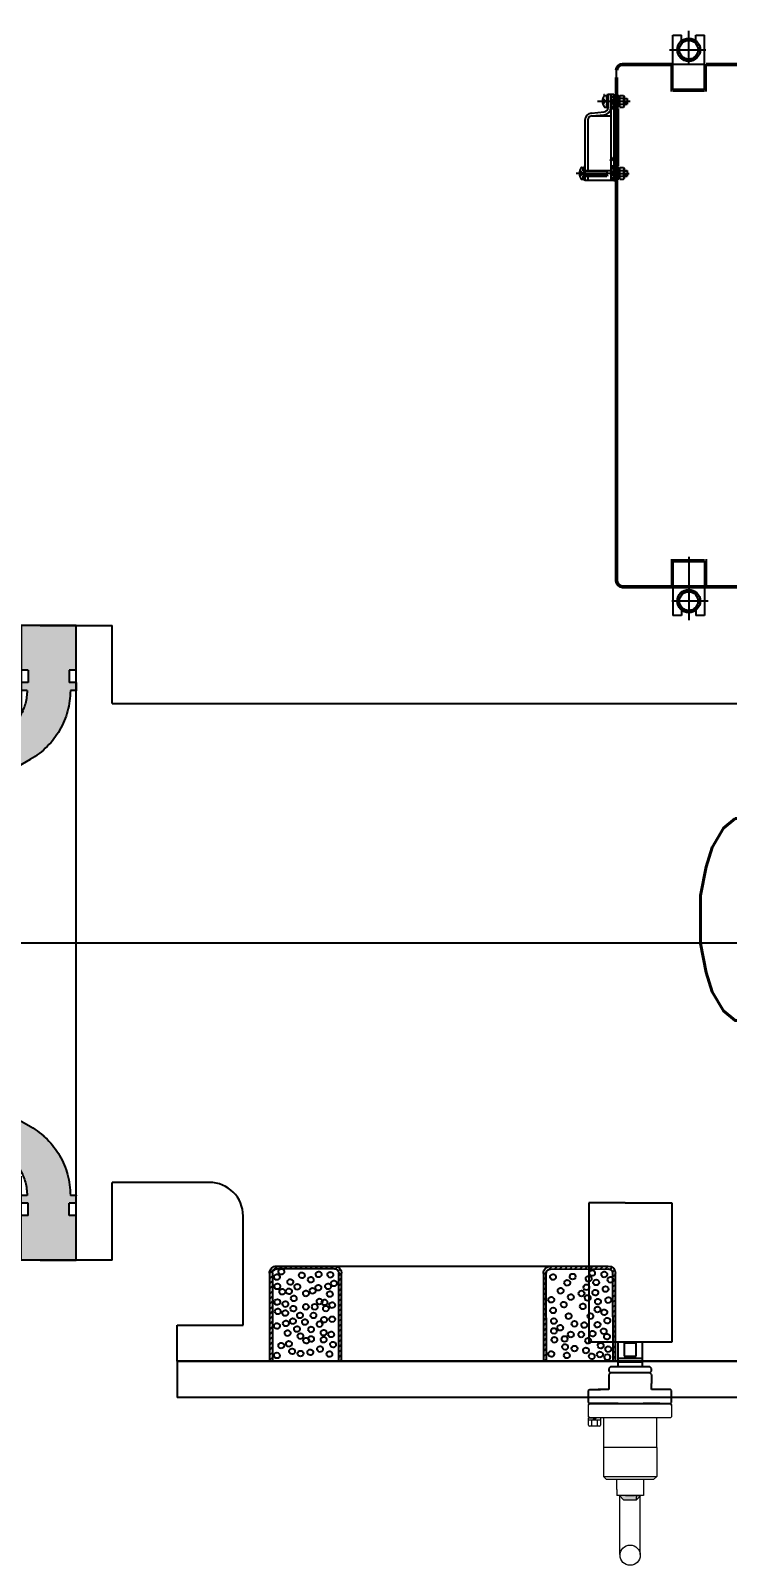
# Model space of a CAD drawing. Extents: x -61205 to 26665, y -81742 to 98141.
# Drawn here: x -39085 to -38602, y 13514 to 14577 of the extents above; entities that cross this region are included whole.
import ezdxf

# ---------------------------------------------------------------- set-up
doc = ezdxf.new("R2010")
doc.units = 0
doc.header["$LTSCALE"] = 1000
doc.header["$MEASUREMENT"] = 0
for name, pattern in [('AM_ISO02W050x2', [3.75, 3, -0.75]), ('AM_ISO08W050x2', [9, 6, -0.75, 1.5, -0.75]), ('F', [0.75, 0.5, -0.25]), ('G', [2, 1.25, -0.25, 0.25, -0.25])]:
    doc.linetypes.add(name, pattern=pattern)
for name, color, linetype in [('01', 7, 'CONTINUOUS'), ('02', 1, 'CONTINUOUS'), ('04', 2, 'F'), ('05', 4, 'G'), ('08', 1, 'CONTINUOUS'), ('11', 6, 'CONTINUOUS')]:
    doc.layers.add(name, color=color, linetype=linetype)
for name, color, linetype, lineweight in [('AM_0N', 7, 'CONTINUOUS', 50), ('AM_4N', 3, 'CONTINUOUS', 25), ('AM_INV', 253, 'CONTINUOUS', 0)]:
    doc.layers.add(name, color=color, linetype=linetype, lineweight=lineweight)
doc.styles.add('intecad', font='geditxt.shx', dxfattribs={"width": 0.667, "bigfont": 'hzfs_1.shx'})

# ---------------------------------------------------------------- blocks, each defined once
blk = doc.blocks.new('dddddd')
at = {"layer": '02'}
for p, q in [((-66.1, 114.7), (-60.9, 119.9)), ((-61.1, 119.9), (-0.1, 120)), ((-61.1, 117.9), (-0.1, 118)), ((-59.4, 117.9), (-57.8, 119.5)), ((-57.8, 119.5), (-57.4, 119.9)), ((-55.8, 117.9), (-53.8, 119.9)), ((-52.3, 117.9), (-50.3, 119.9)), ((-48.7, 117.9), (-46.7, 119.9)), ((-45.2, 117.9), (-43.2, 119.9)), ((-41.7, 117.9), (-39.7, 119.9)), ((-38.1, 117.9), (-36.1, 120)), ((-34.6, 118), (-32.6, 120)), ((-31.1, 118), (-29.9, 119.2)), ((-29.9, 119.2), (-29.1, 120)), ((-27.6, 118), (-25.5, 120)), ((-24, 118), (-22, 120)), ((-20.5, 118), (-18.5, 120)), ((-16.9, 118), (-14.9, 120)), ((-13.4, 118), (-11.4, 120)), ((-9.9, 118), (-7.9, 120)), ((-6.3, 118), (-4.3, 120)), ((-2.8, 118), (-0.8, 120)), ((-0.1, 120), (0.1, -120)), ((-66.1, 114.9), (-65.9, -115)), ((-66.1, 111.2), (-65.6, 111.7)), ((-66.1, 107.7), (-64.1, 109.7)), ((-65.6, 111.7), (-64.1, 113.2)), ((-64.1, 74.9), (-64.1, 114.9)), ((-66.1, 104.1), (-64.1, 106.1)), ((-66.1, 100.6), (-64.1, 102.6)), ((-66.1, 97.1), (-64.1, 99.1)), ((-66.1, 93.5), (-64.7, 94.9)), ((-66.1, 90), (-64.1, 92)), ((-66.1, 86.4), (-64.1, 88.5)), ((-64.7, 94.9), (-64.1, 95.5)), ((-66.1, 82.9), (-64.1, 84.9)), ((-66.1, 79.4), (-64.1, 81.4)), ((-66.1, 75.8), (-64.3, 77.6)), ((-64.3, 77.6), (-64.1, 77.8)), ((-65.6, 72.8), (-64, 74.4)), ((-64, 70.9), (-62.5, 72.3)), ((-61.3, 69.9), (-59.4, 71.9)), ((-0.1, 72), (-61.1, 71.9)), ((-0.1, 70), (-61.1, 69.9)), ((-57.8, 69.9), (-55.8, 71.9)), ((-54.3, 69.9), (-52.3, 71.9)), ((-50.7, 69.9), (-48.7, 71.9)), ((-47.2, 69.9), (-45.2, 71.9)), ((-43.7, 69.9), (-41.7, 71.9)), ((-40.1, 69.9), (-38.1, 71.9)), ((-36.6, 70), (-34.6, 72)), ((-33.1, 70), (-31.1, 72)), ((-29.5, 70), (-27.6, 72)), ((-26, 70), (-24, 72)), ((-22.5, 70), (-20.5, 72)), ((-18.9, 70), (-16.9, 72)), ((-15.4, 70), (-13.4, 72)), ((-11.9, 70), (-9.9, 72)), ((-8.3, 70), (-6.3, 72)), ((-4.8, 70), (-2.8, 72)), ((-1.3, 70), (-0.1, 71.2)), ((-65.9, -76.2), (-63.7, -74)), ((-62, -72.2), (-59.8, -70)), ((-60.9, -70), (0.1, -70)), ((0.1, -72), (-60.9, -72)), ((-58.3, -72), (-56.3, -70)), ((-54.7, -72), (-52.7, -70)), ((-51.2, -72), (-49.2, -70)), ((-47.7, -72), (-45.7, -70)), ((-44.1, -72), (-42.1, -70)), ((-40.6, -72), (-38.6, -70)), ((-37.1, -72), (-35.1, -70)), ((-33.5, -72), (-31.5, -70)), ((-30, -72), (-28, -70)), ((-26.5, -72), (-24.5, -70)), ((-22.9, -72), (-20.9, -70)), ((-19.4, -72), (-17.4, -70)), ((-15.9, -72), (-13.8, -70)), ((-12.3, -72), (-10.3, -70)), ((-8.8, -72), (-6.8, -70)), ((-5.2, -72), (-3.3, -70)), ((-1.7, -72), (0.1, -70.2)), ((-65.9, -79.7), (-63.9, -77.7)), ((-65.9, -83.2), (-63.9, -81.2)), ((-65.9, -86.8), (-63.9, -84.8)), ((-63.9, -75), (-63.9, -115)), ((-65.9, -90.3), (-63.9, -88.3)), ((-65.9, -93.8), (-63.9, -91.8)), ((-65.9, -97.4), (-63.9, -95.4)), ((-65.9, -100.9), (-63.9, -98.9)), ((-65.9, -104.5), (-63.9, -102.4)), ((-65.9, -108), (-63.9, -106)), ((-65.9, -111.5), (-63.9, -109.5)), ((-65.9, -115), (-63.9, -113.1)), ((-65.1, -117.8), (-63.6, -116.3)), ((-63.2, -119.5), (-61.7, -117.9)), ((-60.9, -118), (0.1, -118)), ((0.1, -120), (-60.9, -120)), ((-60.3, -120), (-58.3, -118)), ((-56.7, -120), (-54.7, -118)), ((-53.2, -120), (-51.2, -118)), ((-49.7, -120), (-47.7, -118)), ((-46.1, -120), (-44.1, -118)), ((-42.6, -120), (-40.6, -118)), ((-39.1, -120), (-37.1, -118)), ((-35.5, -120), (-33.5, -118)), ((-32, -120), (-30, -118)), ((-28.5, -120), (-26.5, -118)), ((-24.9, -120), (-22.9, -118)), ((-21.4, -120), (-19.4, -118)), ((-17.9, -120), (-15.9, -118)), ((-14.3, -120), (-12.3, -118)), ((-10.8, -120), (-8.8, -118)), ((-7.2, -120), (-5.2, -118)), ((-3.7, -120), (-1.7, -118)), ((-0.2, -120), (0.1, -119.7))]:
    blk.add_line(p, q, dxfattribs=at)
for centre, radius, start, end in [((-61.1, 114.9), 5, 89.89, 180.0487), ((-61.1, 114.9), 3, 89.8167, 180.0812), ((-62.2, 111.7), 2, 89.4822, 0.0486), ((-62.2, 111.7), 2, 0.0486, 89.4822), ((-58.5, 114.8), 2, 89.5722, 0.0486), ((-58.5, 114.8), 2, 0.0486, 89.5722), ((-55.1, 105.5), 2, 89.537, 0.0486), ((-55.1, 105.5), 2, 0.0486, 89.537), ((-52, 114.5), 2, 90.0486, 0.0486), ((-52, 114.5), 2, 0.0486, 90.0486), ((-48.6, 106.5), 2, 90.0486, 0.0486), ((-48.3, 111.1), 2, 90.0486, 0.0486), ((-48.6, 106.5), 2, 0.0486, 90.0486), ((-48.3, 111.1), 2, 0.0486, 90.0486), ((-41.2, 114.5), 2, 90.0488, 359.7881), ((-39.7, 108.9), 2, 90.1531, 0.1985), ((-41.2, 114.5), 2, 359.7881, 90.0488), ((-39.7, 108.9), 2, 0.1985, 90.1531), ((-34.7, 114.2), 2, 90.0486, 0.0486), ((-33.5, 109), 2, 90.0486, 0.0486), ((-34.7, 114.2), 2, 0.0486, 90.0486), ((-33.5, 109), 2, 0.0486, 90.0486), ((-26.4, 108.6), 2, 90.0486, 0.0486), ((-24.6, 114.8), 2, 90.0486, 0.0486), ((-26.4, 108.6), 2, 0.0486, 90.0486), ((-24.6, 114.8), 2, 0.0486, 90.0486), ((-19.6, 107.4), 2, 90.0486, 0.0486), ((-19.6, 107.4), 2, 0.0486, 90.0486), ((-12.2, 106.5), 2, 89.5218, 0.0486), ((-11, 111.8), 2, 89.8077, 0.0486), ((-12.2, 106.5), 2, 0.0486, 89.5218), ((-11, 111.8), 2, 0.0486, 89.8077), ((-4.2, 114.8), 2, 90.0489, 359.5539), ((-4.2, 114.8), 2, 359.5539, 90.0489), ((-59.7, 97.5), 2, 90.0486, 0.0486), ((-59.7, 97.5), 2, 0.0486, 90.0486), ((-51.7, 100.6), 2, 90.0486, 0.1261), ((-51.7, 100.6), 2, 0.1261, 90.0486), ((-47.1, 94.7), 2, 90.0485, 0.0486), ((-47.1, 94.7), 2, 0.0486, 90.0485), ((-43.7, 103.1), 2, 90.0486, 0.0486), ((-43.7, 103.1), 2, 0.0486, 90.0486), ((-37.8, 94.7), 2, 90.0488, 359.8237), ((-36.6, 103.4), 2, 90.0486, 0.0486), ((-37.8, 94.7), 2, 359.8237, 90.0488), ((-36.6, 103.4), 2, 0.0486, 90.0486), ((-31.9, 98.8), 2, 90.0486, 0.0486), ((-31.9, 98.8), 2, 0.0486, 90.0486), ((-27.9, 103.7), 2, 90.0485, 0.0486), ((-27.3, 95.4), 2, 90.0486, 0.0486), ((-27.9, 103.7), 2, 0.0486, 90.0485), ((-27.3, 95.4), 2, 0.0486, 90.0486), ((-22.4, 100.9), 2, 90.0486, 0.0486), ((-22.4, 100.9), 2, 0.0486, 90.0486), ((-17.5, 98.5), 2, 90.0486, 0.0486), ((-17.5, 98.5), 2, 0.0486, 90.0486), ((-14.4, 94.5), 2, 90.0486, 0.0486), ((-14.4, 94.5), 2, 0.0486, 90.0486), ((-7, 104.3), 2, 90.0486, 0.0486), ((-5.4, 98.5), 2, 90.2986, 359.7563), ((-7, 104.3), 2, 0.0486, 90.0486), ((-5.4, 98.5), 2, 359.7563, 90.2986), ((-60.3, 85.8), 2, 90.0486, 0.0486), ((-60.3, 85.8), 2, 0.0486, 90.0486), ((-56.6, 91.3), 2, 90.0486, 0.0486), ((-56.6, 91.3), 2, 0.0486, 90.0486), ((-51.1, 86.1), 2, 90.0486, 0.0486), ((-51.1, 86.1), 2, 0.0486, 90.0486), ((-48.9, 90.1), 2, 90.0485, 0.0486), ((-48.9, 90.1), 2, 0.0486, 90.0485), ((-41.5, 85.2), 2, 90.0485, 0.0486), ((-41.5, 85.2), 2, 0.0486, 90.0485), ((-37.8, 88.6), 2, 90.1987, 0.0487), ((-37.8, 88.6), 2, 0.0487, 90.1987), ((-31.9, 89.5), 2, 90.2737, 0.0488), ((-31.9, 89.5), 2, 0.0488, 90.2737), ((-25.8, 85.2), 2, 90.0489, 359.6663), ((-25.8, 85.2), 2, 359.6663, 90.0489), ((-22.1, 91.1), 2, 90.0485, 0.206), ((-22.1, 91.1), 2, 0.206, 90.0485), ((-15.6, 91.1), 2, 90.0485, 0.0486), ((-15.6, 91.1), 2, 0.0486, 90.0485), ((-8.5, 84.9), 2, 90.0485, 0.0486), ((-8.5, 84.9), 2, 0.0486, 90.0485), ((-6.3, 91.7), 2, 90.0486, 0.0486), ((-6.3, 91.7), 2, 0.0486, 90.0486), ((-61.1, 74.9), 5, 180.0486, 270.0486), ((-61.1, 74.9), 3, 180.081, 270.081), ((-60, 77.7), 2, 90.0486, 0.0486), ((-60, 77.7), 2, 0.0486, 90.0486), ((-54.1, 75.3), 2, 90.0486, 0.0486), ((-54.1, 75.3), 2, 0.0486, 90.0486), ((-52, 79.3), 2, 90.0486, 0.0486), ((-52, 79.3), 2, 0.0486, 90.0486), ((-46.7, 78.1), 2, 90.0486, 0.0486), ((-46.7, 78.1), 2, 0.0486, 90.0486), ((-40.9, 81.8), 2, 90.0486, 0.0486), ((-39, 76.5), 2, 90.0486, 0.0486), ((-40.9, 81.8), 2, 0.0486, 90.0486), ((-39, 76.5), 2, 0.0486, 90.0486), ((-36.6, 80.8), 2, 90.5964, 0.0491), ((-36.6, 80.8), 2, 0.0491, 90.5964), ((-29.2, 76.5), 2, 90.0488, 359.8087), ((-28.9, 82.1), 2, 90.0486, 0.0486), ((-29.2, 76.5), 2, 359.8087, 90.0488), ((-28.9, 82.1), 2, 0.0486, 90.0486), ((-19.9, 82.4), 2, 90.0485, 0.1685), ((-18.7, 77.2), 2, 90.0486, 0.0486), ((-19.9, 82.4), 2, 0.1685, 90.0485), ((-18.7, 77.2), 2, 0.0486, 90.0486), ((-15, 82.4), 2, 90.0486, 0.0486), ((-15, 82.4), 2, 0.0486, 90.0486), ((-11.6, 75.9), 2, 90.0486, 0.0486), ((-11.6, 75.9), 2, 0.0486, 90.0486), ((-5.1, 78.4), 2, 90.0485, 0.0486), ((-5.1, 78.4), 2, 0.0486, 90.0485), ((-60.9, -75), 5, 90.0486, 180.0486), ((-60.9, -75), 3, 90.081, 180.081), ((-42.6, -75.4), 2, 90.0486, 0.0486), ((-42.6, -75.4), 2, 0.0486, 90.0486), ((-5, -75.4), 2, 90.0486, 0.0486), ((-5, -75.4), 2, 0.0486, 90.0486), ((-58.3, -76.7), 2, 89.6753, 0.0486), ((-58.3, -76.7), 2, 0.0486, 89.6753), ((-54.3, -86.5), 2, 90.0486, 0.0486), ((-54.3, -86.5), 2, 0.0486, 90.0486), ((-48.8, -81.9), 2, 89.6836, 0.0486), ((-48.8, -81.9), 2, 0.0486, 89.6836), ((-39.2, -84.1), 2, 90.0486, 0.0486), ((-39.2, -84.1), 2, 0.0486, 90.0486), ((-35.2, -76.7), 2, 90.1139, 359.4864), ((-35.2, -76.7), 2, 359.4864, 90.1139), ((-27.8, -77.3), 2, 90.0486, 0.0481), ((-27.8, -77.3), 2, 0.0481, 90.0486), ((-23.2, -81.6), 2, 90.0486, 0.0486), ((-23.2, -81.6), 2, 0.0486, 90.0486), ((-21, -77.3), 2, 90.0487, 359.8837), ((-21, -77.3), 2, 359.8837, 90.0487), ((-15.4, -84.7), 2, 90.1782, 0.0486), ((-14.8, -77.6), 2, 90.0486, 0.0486), ((-15.4, -84.7), 2, 0.0486, 90.1782), ((-14.8, -77.6), 2, 0.0486, 90.0486), ((-9.9, -85), 2, 90.0486, 0.0486), ((-9.9, -85), 2, 0.0486, 90.0486), ((-4, -86.2), 2, 90.0486, 0.0486), ((-4, -86.2), 2, 0.0486, 90.0486), ((-58.6, -90.3), 2, 90.0486, 0.0485), ((-58.6, -90.3), 2, 0.0485, 90.0486), ((-46.9, -96.4), 2, 90.2606, 0.0486), ((-46.9, -96.4), 2, 0.0486, 90.2606), ((-44.4, -89), 2, 90.0486, 0.0486), ((-44.4, -89), 2, 0.0486, 90.0486), ((-38, -97.3), 2, 90.0486, 0.0486), ((-38, -97.3), 2, 0.0486, 90.0486), ((-31.2, -87.5), 2, 89.6809, 0.0481), ((-31.2, -87.5), 2, 0.0481, 89.6809), ((-25.9, -91.5), 2, 90.4707, 0.0486), ((-25.9, -91.5), 2, 0.0486, 90.4707), ((-18.5, -89), 2, 90.0486, 0.0486), ((-18.5, -96.2), 2, 90.2237, 0.0487), ((-18.5, -89), 2, 0.0486, 90.0486), ((-18.5, -96.2), 2, 0.0487, 90.2237), ((-8.7, -91.5), 2, 90.049, 359.6289), ((-8.7, -91.5), 2, 359.6289, 90.049), ((-61.1, -103.8), 2, 90.0486, 0.0486), ((-61.1, -103.8), 2, 0.0486, 90.0486), ((-57.1, -101.4), 2, 90.0486, 0.0486), ((-57.1, -101.4), 2, 0.0486, 90.0486), ((-54.6, -106.6), 2, 90.5383, 0.0486), ((-54.6, -106.6), 2, 0.0486, 90.5383), ((-51.2, -99.8), 2, 90.258, 0.0486), ((-51.2, -99.8), 2, 0.0486, 90.258), ((-47.5, -106), 2, 90.0486, 0.0486), ((-47.5, -106), 2, 0.0486, 90.0486), ((-43.8, -100.7), 2, 90.0486, 0.0486), ((-43.8, -100.7), 2, 0.0486, 90.0486), ((-41.3, -107.8), 2, 90.0486, 0.0486), ((-41.3, -107.8), 2, 0.0486, 90.0486), ((-35.8, -107.5), 2, 90.0486, 0.0486), ((-35.8, -107.5), 2, 0.0486, 90.0486), ((-31.2, -102.6), 2, 90.0486, 0.0485), ((-31.2, -102.6), 2, 0.0485, 90.0486), ((-25.3, -107.5), 2, 90.0488, 359.7938), ((-25, -98.3), 2, 90.0486, 0.0486), ((-25.3, -107.5), 2, 359.7938, 90.0488), ((-25, -98.3), 2, 0.0486, 90.0486), ((-19.1, -104.1), 2, 90.0486, 0.0486), ((-19.1, -104.1), 2, 0.0486, 90.0486), ((-14.2, -101), 2, 90.0486, 0.0486), ((-14.2, -101), 2, 0.0486, 90.0486), ((-7.4, -99.5), 2, 90.0486, 0.0491), ((-7.4, -99.5), 2, 0.0491, 90.0486), ((-3.4, -103.5), 2, 90.0486, 0.0486), ((-3.4, -103.5), 2, 0.0486, 90.0486), ((-60.9, -115), 5, 180.0486, 270.0486), ((-60.9, -115), 3, 180.0809, 270.081), ((-60.1, -112.2), 2, 90.0486, 0.0486), ((-60.1, -112.2), 2, 0.0486, 90.0486), ((-56.4, -116.5), 2, 90.0486, 0.0486), ((-56.4, -116.5), 2, 0.0486, 90.0486), ((-50, -113.1), 2, 90.4032, 0.0486), ((-50, -113.1), 2, 0.0486, 90.4032), ((-42.3, -115), 2, 90.0486, 0.0486), ((-42.3, -115), 2, 0.0486, 90.0486), ((-33.9, -112.2), 2, 90.0486, 0.0486), ((-33.9, -112.2), 2, 0.0486, 90.0486), ((-28.1, -114.3), 2, 90.0486, 0.0486), ((-28.1, -114.3), 2, 0.0486, 90.0486), ((-20.7, -111.8), 2, 90.0486, 0.0487), ((-20.7, -111.8), 2, 0.0487, 90.0486), ((-17, -114), 2, 90.0486, 0.0488), ((-17, -114), 2, 0.0488, 90.0486), ((-10.8, -109.7), 2, 89.8079, 0.0486), ((-10.8, -109.7), 2, 89.8079, 270.1921), ((-10.8, -109.7), 2, 0.0486, 89.8079), ((-10.8, -109.7), 2, 270.1921, 89.8079), ((-8.3, -114.9), 2, 89.9877, 0.049), ((-8.3, -114.9), 2, 0.049, 89.9877), ((-4.6, -109.1), 2, 90.0486, 0.0486), ((-2.8, -114.3), 2, 90.2548, 0.0486), ((-4.6, -109.1), 2, 0.0486, 90.0486), ((-2.8, -114.3), 2, 0.0486, 90.2548)]:
    blk.add_arc(centre, radius, start, end, dxfattribs=at)
blk = doc.blocks.new('户内死盆')
at = {"layer": '04'}
blk.add_hatch(color=256, dxfattribs=at).paths.add_polyline_path([(167.4, -153.8, 0.134383), (147.3, -132.8), (51, -75, -0.26336), (34, -45), (38, -45), (38, -39.6), (33.2, -39.6), (33.2, -31), (38, -31), (38, 0), (0, 0), (0, -31), (4.8, -31), (4.8, -39.6), (0, -39.6), (0, -45), (4, -45, 0.268565), (31.6, -92.7), (126.4, -147.1, -0.268565), (144, -177.5), (144, -182.5), (162.6, -182.5), (162.6, -182.5), (162.6, -182.5), (115, -182.5), (115, -220), (115, -257.5), (144.2, -257.5), (144, -257.7), (144, -262.5, -0.268565), (126.4, -292.9), (31.6, -347.3, 0.268565), (4, -395), (0, -395), (0, -399.7), (0.7, -400.4), (4.8, -400.4), (4.8, -409), (0, -409), (0, -440), (38, -440), (38, -409), (33.2, -409), (33.2, -400.4), (38, -400.4), (38, -395), (34, -395, -0.26336), (51, -365), (147.3, -307.2, 0.134383), (167.4, -286.2, -0.202595), (194, -270), (194, -270), (225, -270), (225, -220), (225, -170.5), (224.5, -170), (194, -170), (194, -171.3), (192.4, -169.7, -0.191905)])
for p, q in [((0, -440), (0, 0)), ((0, 0), (38, 0)), ((38, 0), (38, -31)), ((0, -31), (4.8, -31)), ((4.8, -31), (4.8, -39.6)), ((33.2, -31), (33.2, -39.6)), ((33.2, -31), (38, -31)), ((38, -31), (38, -61.2)), ((0, -39.6), (4.8, -39.6)), ((0, -39.6), (0, -45)), ((33.2, -39.6), (38, -39.6)), ((38, -39.6), (38, -45)), ((0, -45), (4, -45)), ((34, -45), (38, -45)), ((51, -75), (147.3, -132.8)), ((126.4, -147.1), (31.6, -92.7)), ((194, -171.3), (192.4, -169.7)), ((194, -170), (225, -170)), ((194, -170), (194, -177.5)), ((225, -170.5), (224.5, -170)), ((225, -170), (225, -220)), ((144, -177.5), (144, -182.5)), ((170.1, -174.5), (174.8, -174.5)), ((179.7, -177.5), (194, -177.5)), ((115, -182.5), (162.6, -182.5)), ((115, -182.5), (115, -220)), ((162.6, -182), (162.6, -182.5)), ((162.6, -182.5), (162.6, -182.5)), ((115, -257.5), (115, -220)), ((225, -270), (225, -220)), ((115, -257.5), (162.6, -257.5)), ((144, -257.7), (144.2, -257.5)), ((144, -262.5), (144, -257.5)), ((162.6, -258), (162.6, -257.5)), ((170.1, -265.5), (174.8, -265.5)), ((179.7, -262.5), (194, -262.5)), ((194, -270), (194, -262.5)), ((194, -270), (225, -270)), ((126.4, -292.9), (31.6, -347.3)), ((51, -365), (147.3, -307.2)), ((38, -440), (38, -381.6)), ((0, -395), (4, -395)), ((0, -400.4), (0, -395)), ((0.7, -400.4), (0, -399.7)), ((0, -400.4), (4.8, -400.4)), ((4.8, -409), (4.8, -400.4)), ((33.2, -409), (33.2, -400.4)), ((33.2, -400.4), (38, -400.4)), ((34, -395), (38, -395)), ((38, -400.4), (38, -395)), ((0, -409), (4.8, -409)), ((33.2, -409), (38, -409)), ((0, -440), (38, -440))]:
    blk.add_line(p, q, dxfattribs=at)
for centre, radius, start, end in [((59, -45), 55, 180, 240.1317), ((69, -45), 35, 180, 239.0175), ((119, -180), 55, 28.4026, 59.0175), ((109, -177.5), 35, 0, 60.1317), ((199.8, -130.4), 40, 215.8477, 261.6591), ((170.1, -182), 7.5, 90, 180), ((174.8, -177.3), 2.8, 27.664, 90), ((179.7, -174.7), 2.8, 207.664, 270), ((109, -262.5), 35, 299.8683, 0), ((170.1, -258), 7.5, 180, 270), ((174.8, -262.7), 2.8, 270, 332.336), ((179.7, -265.3), 2.8, 90, 152.336), ((199.8, -309.6), 40, 98.3409, 144.1523), ((119, -260), 55, 300.9825, 331.5974), ((59, -395), 55, 119.8683, 180), ((69, -395), 35, 120.9825, 180)]:
    blk.add_arc(centre, radius, start, end, dxfattribs=at)
for p in [(0, -45), (0, -45), (194, -170), (115, -182.5), (144, -182.5)]:
    blk.add_point(p, dxfattribs=at)
at = {"layer": '04', "color": 0, "linetype": 'ByBlock'}
for p in [(225, -170), (225, -170), (115, -256), (176.1, -277.3), (22.4, -353.9), (0, -395)]:
    blk.add_point(p, dxfattribs=at)

msp = doc.modelspace()

# ---------------------------------------------------------------- hatches: boundary and pattern name
at = {"layer": '01', "linetype": 'Continuous', "lineweight": 15}
h = msp.add_hatch(color=256, dxfattribs=at)
h.paths.add_polyline_path([(-38673.561, 13559.041), (-38673.561, 13562.003), (-38676.523, 13562.003)])
h.paths.add_polyline_path([(-38669.118, 13559.041), (-38669.118, 13562.003), (-38673.561, 13562.003), (-38673.561, 13559.041)])
h.paths.add_polyline_path([(-38669.118, 13562.003), (-38669.118, 13559.041), (-38664.675, 13559.041), (-38664.675, 13562.003)])
h.paths.add_polyline_path([(-38664.675, 13559.041), (-38661.713, 13562.003), (-38664.675, 13562.003)])
h = msp.add_hatch(color=256, dxfattribs=at)
h.paths.add_polyline_path([(-38673.561, 13559.041), (-38673.561, 13562.003), (-38676.523, 13562.003)])
h.paths.add_polyline_path([(-38669.118, 13559.041), (-38669.118, 13562.003), (-38673.561, 13562.003), (-38673.561, 13559.041)])
h.paths.add_polyline_path([(-38669.118, 13562.003), (-38669.118, 13559.041), (-38664.675, 13559.041), (-38664.675, 13562.003)])
h.paths.add_polyline_path([(-38664.675, 13559.041), (-38661.713, 13562.003), (-38664.675, 13562.003)])
at = {"layer": '02'}
h = msp.add_hatch(dxfattribs=at)
h.set_pattern_fill('ANSI37', color=256, scale=0.5, style=0)
h.set_pattern_definition([(45, (-38763.3927, 14314.716), (-1.122532, 1.122532), []), (135, (-38763.3927, 14314.716), (-1.122532, -1.122532), [])])
h.paths.add_polyline_path([(-38682.421, 14523.481), (-38680.421, 14523.481), (-38680.421, 14528.481), (-38682.421, 14528.481)])
h.paths.add_polyline_path([(-38682.421, 14528.481), (-38680.421, 14528.481), (-38680.421, 14533.481), (-38682.421, 14533.481)])
h.paths.add_polyline_path([(-38680.421, 14483.481), (-38682.421, 14483.481), (-38682.421, 14473.481), (-38680.421, 14473.481)])
at = {"layer": '08'}
h = msp.add_hatch(color=256, dxfattribs=at)
h.paths.add_polyline_path([(-38640.421, 14554.171), (-38640.421, 14535.171), (-38628.421, 14535.171), (-38628.421, 14536.171), (-38639.421, 14536.171), (-38639.421, 14554.171)])
h.paths.add_polyline_path([(-38628.421, 14536.171), (-38628.421, 14535.171), (-38616.421, 14535.171), (-38616.421, 14554.171), (-38617.421, 14554.171), (-38617.421, 14536.171)])
h = msp.add_hatch(color=256, dxfattribs=at)
h.paths.add_polyline_path([(-38616.421, 14192.021), (-38616.421, 14211.021), (-38628.421, 14211.021), (-38628.421, 14210.021), (-38617.421, 14210.021), (-38617.421, 14192.021)])
h.paths.add_polyline_path([(-38628.421, 14210.021), (-38628.421, 14211.021), (-38640.421, 14211.021), (-38640.421, 14192.021), (-38639.421, 14192.021), (-38639.421, 14210.021)])

# ---------------------------------------------------------------- linework, layer by layer
at = {"layer": '01', "lineweight": -3, "ltscale": 2}
for p, q in [((-38639.421, 14574.171), (-38633.421, 14574.171)), ((-38639.421, 14536.171), (-38639.421, 14574.171)), ((-38633.421, 14570.416), (-38633.421, 14574.171)), ((-38623.421, 14574.171), (-38617.421, 14574.171)), ((-38623.421, 14570.416), (-38623.421, 14574.171)), ((-38617.421, 14536.171), (-38617.421, 14574.171)), ((-38640.421, 14535.171), (-38640.421, 14554.171)), ((-38616.421, 14535.171), (-38616.421, 14554.171)), ((-38639.421, 14536.171), (-38617.421, 14536.171)), ((-38640.421, 14211.021), (-38640.421, 14192.021)), ((-38616.421, 14211.021), (-38616.421, 14192.021)), ((-38617.421, 14210.021), (-38639.421, 14210.021)), ((-38639.421, 14210.021), (-38639.421, 14172.021)), ((-38617.421, 14210.021), (-38617.421, 14172.021)), ((-38633.421, 14172.021), (-38639.421, 14172.021)), ((-38633.421, 14175.776), (-38633.421, 14172.021)), ((-38623.421, 14175.776), (-38623.421, 14172.021)), ((-38617.421, 14172.021), (-38623.421, 14172.021))]:
    msp.add_line(p, q, dxfattribs=at)
at = {"layer": '01'}
for p, q in [((-38632.173, 14570.671), (-38635.926, 14564.171)), ((-38635.926, 14564.171), (-38632.173, 14557.671)), ((-38624.668, 14570.671), (-38632.173, 14570.671)), ((-38620.915, 14564.171), (-38624.668, 14570.671)), ((-38624.668, 14557.671), (-38620.915, 14564.171)), ((-38639.399, 14554.171), (-38617.421, 14554.171)), ((-38632.173, 14557.671), (-38624.668, 14557.671)), ((-38678.421, 14196.021), (-38678.421, 14550.021)), ((-38686.895, 14532.481), (-38685.221, 14532.481)), ((-38685.221, 14532.981), (-38685.221, 14523.981)), ((-38684.421, 14532.981), (-38685.221, 14532.981)), ((-38685.221, 14530.291), (-38685.221, 14532.481)), ((-38685.221, 14530.291), (-38685.221, 14532.481)), ((-38684.421, 14533.481), (-38684.421, 14524.062)), ((-38684.421, 14533.481), (-38682.421, 14533.481)), ((-38684.421, 14530.481), (-38684.421, 14532.981)), ((-38682.421, 14533.481), (-38680.421, 14533.481)), ((-38682.421, 14533.481), (-38682.421, 14473.481)), ((-38680.421, 14533.481), (-38680.421, 14473.481)), ((-38680.421, 14530.481), (-38678.421, 14530.481)), ((-38678.421, 14532.981), (-38678.421, 14523.981)), ((-38677.621, 14532.981), (-38678.421, 14532.981)), ((-38677.621, 14532.981), (-38677.621, 14524.062)), ((-38676.521, 14531.631), (-38677.621, 14531.631)), ((-38677.621, 14531.631), (-38677.621, 14528.343)), ((-38676.207, 14532.523), (-38676.521, 14531.981)), ((-38676.521, 14531.981), (-38676.521, 14524.981)), ((-38676.521, 14531.631), (-38676.521, 14528.701)), ((-38676.207, 14532.523), (-38673.634, 14532.523)), ((-38676.207, 14530.502), (-38673.634, 14530.502)), ((-38673.634, 14532.523), (-38673.321, 14531.981)), ((-38673.321, 14531.981), (-38673.321, 14524.981)), ((-38673.321, 14530.481), (-38671.221, 14530.481)), ((-38671.221, 14530.051), (-38673.321, 14530.051)), ((-38671.221, 14530.481), (-38671.221, 14526.481)), ((-38671.221, 14530.051), (-38671.221, 14526.91)), ((-38695.856, 14520.313), (-38687.159, 14521.074)), ((-38695.682, 14518.32), (-38686.985, 14519.081)), ((-38686.895, 14524.481), (-38685.221, 14524.481)), ((-38685.221, 14524.481), (-38685.221, 14526.67)), ((-38685.221, 14524.481), (-38685.221, 14526.67)), ((-38685.221, 14523.981), (-38684.421, 14523.981)), ((-38684.421, 14523.981), (-38684.421, 14526.481)), ((-38682.421, 14523.481), (-38680.421, 14523.481)), ((-38680.421, 14526.481), (-38678.421, 14526.481)), ((-38678.421, 14523.981), (-38677.621, 14523.981)), ((-38678.421, 14523.481), (-38677.421, 14523.481)), ((-38678.421, 14523.481), (-38678.421, 14490.774)), ((-38676.521, 14528.701), (-38677.621, 14528.343)), ((-38677.621, 14528.481), (-38677.198, 14528.481)), ((-38676.521, 14528.261), (-38677.621, 14527.903)), ((-38677.621, 14527.903), (-38677.621, 14525.331)), ((-38677.621, 14525.331), (-38676.521, 14525.331)), ((-38677.421, 14523.481), (-38677.421, 14483.481)), ((-38676.521, 14528.261), (-38676.521, 14525.331)), ((-38676.207, 14524.438), (-38676.521, 14524.981)), ((-38676.207, 14526.459), (-38673.634, 14526.459)), ((-38676.207, 14524.438), (-38673.634, 14524.438)), ((-38673.634, 14524.438), (-38673.321, 14524.981)), ((-38671.221, 14526.91), (-38673.321, 14526.91)), ((-38673.321, 14526.481), (-38671.221, 14526.481)), ((-38671.221, 14526.481), (-38671.221, 14526.91)), ((-38700.421, 14515.332), (-38700.421, 14480.481)), ((-38698.421, 14515.332), (-38698.421, 14480.481)), ((-38695.682, 14518.32), (-38682.421, 14518.32)), ((-38680.421, 14518.481), (-38678.421, 14518.481)), ((-38682.855, 14487.632), (-38681.299, 14489.188)), ((-38682.148, 14486.925), (-38682.855, 14487.632)), ((-38682.148, 14486.925), (-38680.421, 14488.652)), ((-38680.421, 14488.652), (-38678.421, 14488.652)), ((-38679.885, 14489.774), (-38679.421, 14489.774)), ((-38678.421, 14483.481), (-38678.421, 14488.92)), ((-38702.895, 14482.481), (-38701.221, 14482.481)), ((-38701.221, 14482.981), (-38701.221, 14473.981)), ((-38700.421, 14482.981), (-38701.221, 14482.981)), ((-38701.221, 14480.291), (-38700.521, 14480.481)), ((-38701.221, 14476.67), (-38701.221, 14480.291)), ((-38700.521, 14480.051), (-38701.221, 14480.291)), ((-38700.521, 14476.91), (-38701.221, 14476.67)), ((-38701.221, 14476.67), (-38700.521, 14476.481)), ((-38700.521, 14480.481), (-38700.521, 14476.481)), ((-38700.521, 14480.481), (-38685.221, 14480.481)), ((-38700.521, 14476.481), (-38685.221, 14476.481)), ((-38700.421, 14480.481), (-38700.421, 14482.981)), ((-38700.421, 14476.481), (-38700.421, 14473.481)), ((-38700.421, 14473.981), (-38700.421, 14476.481)), ((-38698.421, 14476.481), (-38698.421, 14473.481)), ((-38685.221, 14480.481), (-38685.221, 14476.481)), ((-38685.221, 14480.481), (-38682.421, 14480.481)), ((-38685.221, 14480.051), (-38685.221, 14476.91)), ((-38680.421, 14483.481), (-38682.421, 14483.481)), ((-38680.421, 14483.481), (-38680.421, 14473.481)), ((-38678.421, 14483.481), (-38677.421, 14483.481)), ((-38677.621, 14482.981), (-38678.421, 14482.981)), ((-38677.621, 14482.981), (-38677.621, 14474.062)), ((-38677.621, 14481.631), (-38677.621, 14478.343)), ((-38676.521, 14481.631), (-38677.621, 14481.631)), ((-38676.521, 14478.701), (-38677.621, 14478.343)), ((-38677.621, 14478.481), (-38677.198, 14478.481)), ((-38676.521, 14478.261), (-38677.621, 14477.903)), ((-38677.621, 14477.903), (-38677.621, 14475.331)), ((-38676.207, 14482.523), (-38676.521, 14481.981)), ((-38676.521, 14481.981), (-38676.521, 14474.981)), ((-38676.521, 14481.631), (-38676.521, 14478.701)), ((-38676.521, 14478.261), (-38676.521, 14475.331)), ((-38676.207, 14482.523), (-38673.634, 14482.523)), ((-38676.207, 14480.502), (-38673.634, 14480.502)), ((-38676.207, 14476.459), (-38673.634, 14476.459)), ((-38673.634, 14482.523), (-38673.321, 14481.981)), ((-38673.321, 14481.981), (-38673.321, 14474.981)), ((-38673.321, 14480.481), (-38671.221, 14480.481)), ((-38671.221, 14480.051), (-38673.321, 14480.051)), ((-38671.221, 14476.91), (-38673.321, 14476.91)), ((-38673.321, 14476.481), (-38671.221, 14476.481)), ((-38671.221, 14480.481), (-38671.221, 14476.481)), ((-38671.221, 14480.051), (-38671.221, 14476.91)), ((-38671.221, 14476.481), (-38671.221, 14476.91)), ((-38702.895, 14474.481), (-38701.221, 14474.481)), ((-38701.221, 14473.981), (-38700.421, 14473.981)), ((-38682.421, 14473.481), (-38700.421, 14473.481)), ((-38680.421, 14473.481), (-38682.421, 14473.481)), ((-38680.421, 14473.481), (-38678.421, 14473.481)), ((-38678.421, 14473.981), (-38677.621, 14473.981)), ((-38677.621, 14475.331), (-38676.521, 14475.331)), ((-38676.207, 14474.438), (-38676.521, 14474.981)), ((-38676.207, 14474.438), (-38673.634, 14474.438)), ((-38673.634, 14474.438), (-38673.321, 14474.981)), ((-38617.442, 14192.021), (-38637.442, 14192.021)), ((-38632.173, 14188.521), (-38635.926, 14182.021)), ((-38635.926, 14182.021), (-38632.173, 14175.521)), ((-38624.668, 14188.521), (-38632.173, 14188.521)), ((-38620.915, 14182.021), (-38624.668, 14188.521)), ((-38624.668, 14175.521), (-38620.915, 14182.021)), ((-38632.173, 14175.521), (-38624.668, 14175.521)), ((-39078.255, 14165.121), (-39053.255, 14165.121)), ((-39053.255, 14165.121), (-39028.255, 14165.121)), ((-39053.255, 13725.121), (-39053.255, 14165.121)), ((-39028.255, 14111.121), (-39028.255, 14165.121)), ((-39028.255, 14111.121), (-38540.755, 14111.121)), ((-39028.255, 13725.121), (-39028.255, 13779.121)), ((-38960.755, 13779.121), (-39028.255, 13779.121)), ((-38937.455, 13680.121), (-38937.455, 13755.821)), ((-39078.255, 13725.121), (-39053.255, 13725.121)), ((-39028.255, 13725.121), (-39053.255, 13725.121)), ((-38983.255, 13680.121), (-38937.455, 13680.121)), ((-38983.255, 13655.121), (-38983.255, 13680.121)), ((-38763.255, 13655.121), (-38983.255, 13655.121)), ((-38763.255, 13655.121), (-38983.255, 13655.121)), ((-38983.255, 13655.121), (-38763.255, 13655.121)), ((-38983.255, 13655.121), (-38983.255, 13630.121)), ((-38543.255, 13655.121), (-38763.255, 13655.121)), ((-38543.255, 13655.121), (-38763.255, 13655.121)), ((-38763.255, 13655.121), (-38543.255, 13655.121)), ((-38763.255, 13630.121), (-38983.255, 13630.121)), ((-38543.255, 13630.121), (-38763.255, 13630.121))]:
    msp.add_line(p, q, dxfattribs=at)
at = {"layer": '01', "lineweight": 50}
for p, q in [((-38674.421, 14554.021), (-38640.421, 14554.021)), ((-38616.421, 14554.021), (-38108.421, 14554.021)), ((-38678.421, 14196.021), (-38678.421, 14545.021)), ((-38617.421, 14536.171), (-38639.421, 14536.171)), ((-38639.421, 14210.021), (-38617.421, 14210.021)), ((-38640.421, 14192.021), (-38674.421, 14192.021)), ((-38050.421, 14192.021), (-38674.421, 14192.021)), ((-38108.421, 14192.021), (-38616.421, 14192.021))]:
    msp.add_line(p, q, dxfattribs=at)
at = {"layer": '01', "linetype": 'Continuous', "lineweight": 15}
for p, q in [((-38697.916, 13616.721, 0), (-38697.916, 13624.949, 0)), ((-38697.094, 13615.898, 0), (-38697.916, 13616.721, 0)), ((-38697.841, 13615.898, 0), (-38694.831, 13615.898, 0)), ((-38697.841, 13610.961, 0), (-38697.841, 13615.898, 0)), ((-38687.631, 13615.898, 0), (-38697.094, 13615.898, 0)), ((-38694.836, 13614.252, 0), (-38693.463, 13615.898, 0)), ((-38693.764, 13614.252, 0), (-38692.391, 13615.898, 0)), ((-38689.612, 13615.898, 0), (-38689.612, 13610.961, 0)), ((-38687.631, 13615.898, 0), (-38687.631, 13575.333, 0)), ((-38641.139, 13615.898, 0), (-38687.631, 13615.898, 0)), ((-38650.602, 13595.326, 0), (-38650.602, 13615.898, 0)), ((-38640.316, 13616.721, 0), (-38641.139, 13615.898, 0)), ((-38640.316, 13624.949, 0), (-38640.316, 13616.721, 0)), ((-38689.612, 13614.252, 0), (-38697.841, 13614.252, 0)), ((-38690.435, 13610.138, 0), (-38697.018, 13610.138, 0)), ((-38695.731, 13610.138, 0), (-38695.731, 13614.252, 0)), ((-38691.722, 13610.138, 0), (-38691.722, 13614.252, 0)), ((-38650.605, 13595.326, 0), (-38687.631, 13595.326, 0)), ((-38650.605, 13595.326, 0), (-38687.631, 13595.326, 0)), ((-38650.605, 13595.326, 0), (-38650.605, 13575.333, 0)), ((-38687.631, 13575.333, 0), (-38650.605, 13575.333, 0)), ((-38687.631, 13575.333, 0), (-38650.605, 13575.333, 0)), ((-38685.409, 13573.111, 0), (-38687.631, 13575.333, 0)), ((-38685.409, 13573.111, 0), (-38687.631, 13575.333, 0)), ((-38652.827, 13573.111, 0), (-38685.409, 13573.111, 0)), ((-38652.827, 13573.111, 0), (-38685.409, 13573.111, 0)), ((-38678.374, 13566.285, 0), (-38678.374, 13573.111, 0)), ((-38678.374, 13566.285, 0), (-38678.374, 13573.111, 0)), ((-38659.862, 13573.111, 0), (-38659.862, 13566.285, 0)), ((-38659.862, 13573.111, 0), (-38659.862, 13566.285, 0)), ((-38650.605, 13575.333, 0), (-38652.827, 13573.111, 0)), ((-38650.605, 13575.333, 0), (-38652.827, 13573.111, 0)), ((-38678.374, 13566.285, 0), (-38678.374, 13562.003, 0)), ((-38659.862, 13562.003, 0), (-38678.374, 13562.003, 0)), ((-38659.862, 13562.003, 0), (-38678.374, 13562.003, 0)), ((-38673.561, 13559.041, 0), (-38676.523, 13562.003, 0)), ((-38673.561, 13559.041, 0), (-38676.523, 13562.003, 0)), ((-38676.167, 13521.179, 0), (-38676.167, 13562.003, 0)), ((-38672.292, 13562.003, 0), (-38665.944, 13562.003, 0)), ((-38664.675, 13562.003, 0), (-38661.713, 13562.003, 0)), ((-38664.675, 13562.003, 0), (-38661.713, 13562.003, 0)), ((-38661.713, 13562.003, 0), (-38664.675, 13559.041, 0)), ((-38661.713, 13562.003, 0), (-38664.675, 13559.041, 0)), ((-38664.675, 13559.041, 0), (-38664.675, 13562.003, 0)), ((-38664.675, 13559.041, 0), (-38664.675, 13562.003, 0)), ((-38662.127, 13521.179, 0), (-38662.127, 13562.128, 0)), ((-38659.862, 13566.285, 0), (-38659.862, 13562.003, 0)), ((-38673.561, 13559.041, 0), (-38664.675, 13559.041, 0)), ((-38673.561, 13559.041, 0), (-38664.675, 13559.041, 0))]:
    msp.add_line(p, q, dxfattribs=at)
at = {"layer": '01'}
for centre, radius in [((-38628.421, 14564.171), 8), ((-38628.421, 14564.171), 6.5), ((-38628.421, 14182.021), 8), ((-38628.421, 14182.021), 6.5)]:
    msp.add_circle(centre, radius, dxfattribs=at)
at = {"layer": '01', "linetype": 'Continuous', "lineweight": 15}
msp.add_circle((-38669.073, 13520.746, 0), 7.02, dxfattribs=at)
at = {"layer": '01', "lineweight": 50}
for centre, start, end in [((-38674.421, 14550.021), 90, 180), ((-38674.421, 14196.021), 180, 270), ((-38674.421, 14196.021), 180, 270)]:
    msp.add_arc(centre, 4, start, end, dxfattribs=at)
at = {"layer": '01'}
for centre, radius, start, end in [((-38681.821, 14528.481), 6.5, 142.456005, 217.543995), ((-38674.733, 14531.512), 1.787, 154.438469, 214.438469), ((-38669.842, 14528.481), 6.678, 162.383031, 197.616969), ((-38675.108, 14531.512), 1.787, 325.561531, 25.561531), ((-38679.999, 14528.481), 6.678, 342.383031, 17.616969), ((-38695.421, 14515.332), 5, 95, 180), ((-38687.421, 14524.062), 3, 275, 0), ((-38687.421, 14524.062), 5, 275, 0), ((-38686.895, 14524.581), 0.1, 217.543995, 269.999), ((-38674.733, 14525.449), 1.787, 145.561531, 205.561531), ((-38675.108, 14525.449), 1.787, 334.438469, 34.438469), ((-38695.421, 14515.332), 3, 95, 180), ((-38679.885, 14487.774), 2, 90, 135), ((-38679.421, 14490.774), 1, 270, 0), ((-38679.421, 14490.652), 2, 270, 0), ((-38697.821, 14478.481), 6.5, 142.456005, 217.543995), ((-38702.895, 14482.381), 0.1, 90.001, 142.456005), ((-38674.733, 14481.512), 1.787, 154.438469, 214.438469), ((-38669.842, 14478.481), 6.678, 162.383031, 197.616969), ((-38674.733, 14475.449), 1.787, 145.561531, 205.561531), ((-38675.108, 14481.512), 1.787, 325.561531, 25.561531), ((-38679.999, 14478.481), 6.678, 342.383031, 17.616969), ((-38675.108, 14475.449), 1.787, 334.438469, 34.438469), ((-38702.895, 14474.581), 0.1, 217.543995, 269.999), ((-38960.755, 13755.821), 23.3, 0, 90)]:
    msp.add_arc(centre, radius, start, end, dxfattribs=at)
at = {"layer": '01', "linetype": 'Continuous', "lineweight": 15}
for centre, start, end in [((-38697.018, 13610.961, 0), 180, 270), ((-38690.435, 13610.961, 0), 270, 0)]:
    msp.add_arc(centre, 0.823, start, end, dxfattribs=at)
at = {"layer": '04', "linetype": 'AM_ISO02W050x2'}
for p, q in [((-38687.937, 14530.681), (-38685.957, 14528.481)), ((-38688.3, 14528.996), (-38686.421, 14528.996)), ((-38688.3, 14527.966), (-38686.421, 14527.966)), ((-38687.937, 14526.281), (-38685.957, 14528.481)), ((-38686.421, 14528.996), (-38686.421, 14527.966)), ((-38704.3, 14478.996), (-38702.421, 14478.996)), ((-38704.3, 14477.966), (-38702.421, 14477.966)), ((-38703.937, 14480.681), (-38701.957, 14478.481)), ((-38703.937, 14476.281), (-38701.957, 14478.481)), ((-38702.421, 14478.996), (-38702.421, 14477.966))]:
    msp.add_line(p, q, dxfattribs=at)
at = {"layer": '04'}
for p, q in [((-38697.61, 13764.993), (-38697.61, 13668.448)), ((-38672.493, 13764.993), (-38697.61, 13764.993)), ((-38672.493, 13764.993), (-38640.093, 13764.993)), ((-38640.093, 13764.993), (-38640.093, 13668.448)), ((-38640.093, 13668.448), (-38697.61, 13668.448)), ((-38677.269, 13651.281, 0), (-38677.269, 13668.448)), ((-38660.812, 13668.448, 0), (-38660.812, 13651.281, 0)), ((-38664.82, 13667.742, 0), (-38673.109, 13667.742, 0)), ((-38673.109, 13667.742, 0), (-38673.109, 13658.736, 0)), ((-38673.109, 13658.736, 0), (-38664.82, 13658.736, 0)), ((-38664.82, 13658.736, 0), (-38664.82, 13667.742, 0)), ((-38682.618, 13651.281, 0), (-38683.852, 13650.046, 0)), ((-38683.852, 13650.046, 0), (-38683.852, 13648.401, 0)), ((-38683.852, 13648.401, 0), (-38682.618, 13647.166, 0)), ((-38682.618, 13647.166, 0), (-38683.852, 13645.932, 0)), ((-38677.269, 13651.281, 0), (-38682.618, 13651.281, 0)), ((-38677.269, 13647.166, 0), (-38682.618, 13647.166, 0)), ((-38682.618, 13647.166, 0), (-38682.618, 13647.166, 0)), ((-38660.812, 13656.976, 0), (-38677.269, 13656.976, 0)), ((-38660.812, 13655.331, 0), (-38677.269, 13655.331, 0)), ((-38660.812, 13654.572, 0), (-38677.269, 13654.572, 0)), ((-38655.463, 13651.281, 0), (-38677.269, 13651.281, 0)), ((-38655.463, 13647.166, 0), (-38677.269, 13647.166, 0)), ((-38654.229, 13650.046, 0), (-38655.463, 13651.281, 0)), ((-38655.463, 13647.166, 0), (-38654.229, 13648.401, 0)), ((-38655.463, 13647.166, 0), (-38655.463, 13647.166, 0)), ((-38654.229, 13645.932, 0), (-38655.463, 13647.166, 0)), ((-38655.463, 13647.166, 0), (-38655.463, 13647.166, 0)), ((-38654.229, 13648.401, 0), (-38654.229, 13650.046, 0)), ((-38683.852, 13645.932, 0), (-38683.852, 13639.84, 0)), ((-38683.852, 13639.84, 0), (-38683.852, 13635.646, 0)), ((-38654.229, 13645.932, 0), (-38654.229, 13639.84)), ((-38654.229, 13635.646, 0), (-38654.229, 13639.84)), ((-38697.916, 13634.823, 0), (-38697.094, 13635.646, 0)), ((-38697.916, 13626.595, 0), (-38697.916, 13634.823, 0)), ((-38697.094, 13625.772, 0), (-38697.916, 13626.595, 0)), ((-38697.916, 13624.949, 0), (-38697.094, 13625.772, 0)), ((-38697.094, 13635.646, 0), (-38689.612, 13635.646, 0)), ((-38696.195, 13625.772, 0), (-38697.094, 13625.772, 0)), ((-38697.094, 13625.772, 0), (-38696.195, 13625.772, 0)), ((-38689.688, 13625.772, 0), (-38696.195, 13625.772, 0)), ((-38696.195, 13625.772, 0), (-38648.545, 13625.772, 0)), ((-38683.852, 13635.646, 0), (-38691.258, 13635.646, 0)), ((-38677.269, 13625.772, 0), (-38689.688, 13625.772, 0)), ((-38648.545, 13625.772, 0), (-38660.065, 13625.772, 0)), ((-38648.469, 13635.646, 0), (-38654.229, 13635.646, 0)), ((-38648.545, 13625.772, 0), (-38641.139, 13625.772, 0)), ((-38648.545, 13625.772, 0), (-38641.139, 13625.772, 0)), ((-38641.139, 13635.646, 0), (-38648.469, 13635.646, 0)), ((-38640.316, 13634.823, 0), (-38641.139, 13635.646, 0)), ((-38641.139, 13625.772, 0), (-38640.316, 13626.595, 0)), ((-38641.139, 13625.772, 0), (-38640.316, 13624.949, 0)), ((-38640.316, 13626.595, 0), (-38640.316, 13634.823, 0))]:
    msp.add_line(p, q, dxfattribs=at)
at = {"layer": '05', "lineweight": -3, "ltscale": 2}
for p, q in [((-38628.421, 14554.969), (-38628.421, 14577.374)), ((-38628.421, 14212.731), (-38628.421, 14168.818))]:
    msp.add_line(p, q, dxfattribs=at)
at = {"layer": '05'}
for p, q in [((-38641.806, 14564.171), (-38616.633, 14564.171)), ((-38691.607, 14528.481), (-38669.025, 14528.481)), ((-38676.521, 14478.481), (-38669.746, 14478.481)), ((-38615.035, 14182.021), (-38640.209, 14182.021)), ((-39831.255, 13945.121), (-35351.633, 13945.121))]:
    msp.add_line(p, q, dxfattribs=at)
at = {"layer": '05', "linetype": 'AM_ISO08W050x2'}
msp.add_line((-38681.133, 14478.481), (-38706.415, 14478.481), dxfattribs=at)
at = {"layer": '08'}
for p, q in [((-38685.221, 14480.051), (-38700.521, 14480.051)), ((-38685.221, 14476.91), (-38700.521, 14476.91))]:
    msp.add_line(p, q, dxfattribs=at)
at = {"layer": 'AM_0N'}
for p, q in [((-38701.221, 14480.291), (-38701.221, 14482.481)), ((-38701.221, 14480.291), (-38701.221, 14482.481)), ((-38701.221, 14474.481), (-38701.221, 14476.67)), ((-38701.221, 14474.481), (-38701.221, 14476.67)), ((-38685.221, 14480.481), (-38685.221, 14480.051)), ((-38685.221, 14476.481), (-38685.221, 14476.91))]:
    msp.add_line(p, q, dxfattribs=at)
msp.add_arc((-38686.895, 14532.381), 0.1, 90.001, 142.456005, dxfattribs=at)
at = {"layer": 'AM_4N'}
for p, q in [((-38678.421, 14530.051), (-38680.421, 14530.051)), ((-38678.421, 14526.91), (-38680.421, 14526.91))]:
    msp.add_line(p, q, dxfattribs=at)
at = {"layer": 'AM_INV'}
for p, q in [((-38676.521, 14528.481), (-38674.192, 14528.481)), ((-38673.769, 14528.481), (-38673.321, 14528.481))]:
    msp.add_line(p, q, dxfattribs=at)

# ---------------------------------------------------------------- block references
at = {"layer": '01', "ltscale": 20, "xscale": -1, "rotation": 90.04899999652181}
msp.add_blockref('dddddd', (-38799.177, 13655.121), dxfattribs=at)
at = {"layer": '02', "xscale": -1}
msp.add_blockref('户内死盆', (-39053.255, 14165.121), dxfattribs=at)

# ---------------------------------------------------------------- texts
at = {"layer": '11', "style": 'intecad', "width": 0.667}
msp.add_text('QE3', height=140, dxfattribs=at).set_placement((-38632.255, 13891.283))

doc.saveas('drawing.dxf')
